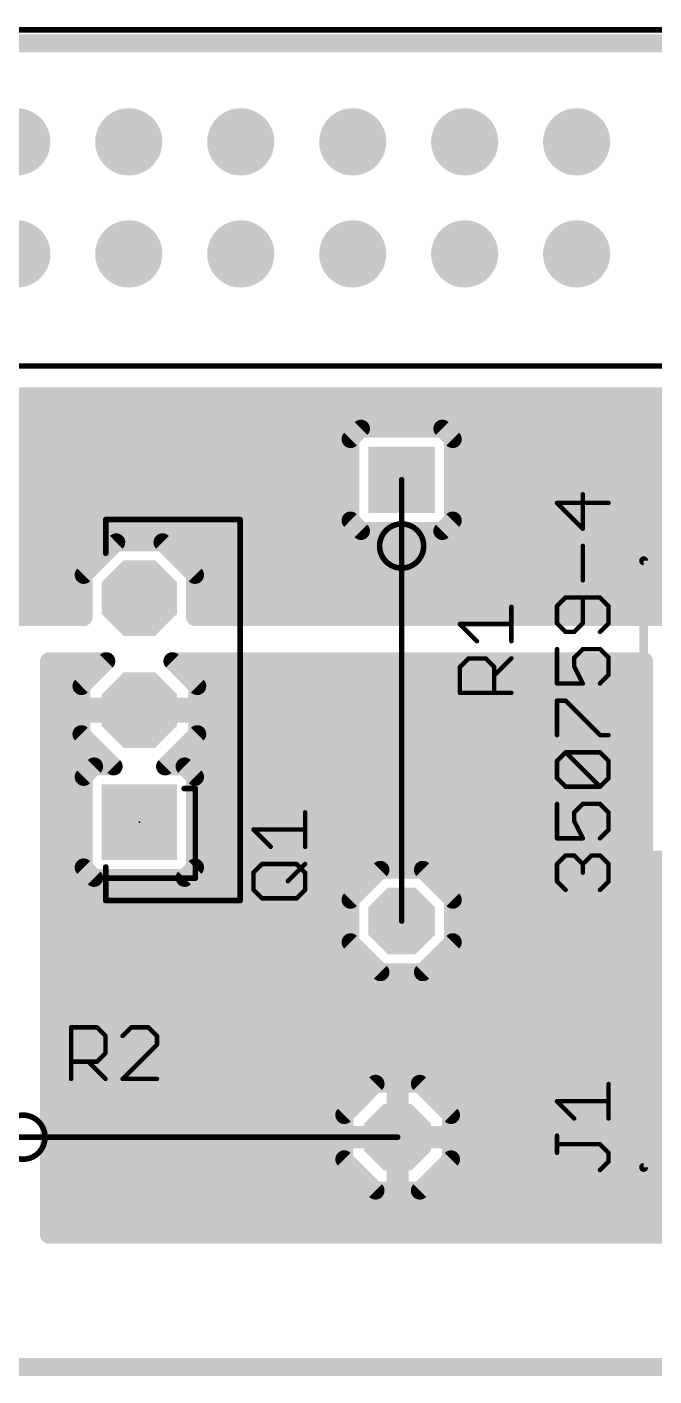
# Model space of a CAD drawing. Extents: x -3.5 to 65.2, y -0.2 to 31.
# Drawn here: x 34 to 48.23, y -0.2 to 30.37 of the extents above; entities that cross this region are included whole.
import ezdxf

# ---------------------------------------------------------------- set-up
doc = ezdxf.new("R2010")
doc.units = 0
for name, color, linetype in [('16', 175, 'CONTINUOUS'), ('17', 82, 'CONTINUOUS'), ('20', 7, 'CONTINUOUS'), ('21', 253, 'CONTINUOUS'), ('23', 7, 'CONTINUOUS'), ('25', 253, 'CONTINUOUS'), ('27', 253, 'CONTINUOUS')]:
    doc.layers.add(name, color=color, linetype=linetype)

# ---------------------------------------------------------------- blocks, each defined once
blk = doc.blocks.new('ROUNDP')
at = {"const_width": 0.5}
blk.add_lwpolyline([(0, -0.25, 1), (0, 0.25, 1), (0, -0.25)], format="xyb", dxfattribs=at)
blk = doc.blocks.new('SQUAREP')
blk.add_solid([(-0.5, -0.5), (0.5, -0.5), (-0.5, 0.5), (0.5, 0.5)])
blk = doc.blocks.new('OCTAGONP')
at = {"const_width": 0.5}
blk.add_lwpolyline([(-0.25, -0.1036), (-0.25, 0.1036), (-0.1036, 0.25), (0.1036, 0.25), (0.25, 0.1036), (0.25, -0.1036), (0.1036, -0.25), (-0.1036, -0.25), (-0.25, -0.1036), (-0.25, 0.1036)], dxfattribs=at)

msp = doc.modelspace()

# ---------------------------------------------------------------- linework, layer by layer
at = {"layer": '16', "const_width": 0.4064}
for points in [[(2, 22), (61.5, 22)], [(2, 21.9456), (61.5, 21.9456)], [(2, 21.5392), (61.5, 21.5392)], [(41.5777, 21.2704), (41.3396, 21.0323)], [(43.4223, 21.2704), (41.5777, 21.2704)], [(43.6604, 21.0323), (43.4223, 21.2704)], [(2, 21.1328), (41.4401, 21.1328)], [(41.3396, 21.0323), (41.3396, 19.1877)], [(43.5599, 21.1328), (61.5, 21.1328)], [(43.6604, 19.1877), (43.6604, 21.0323)], [(2, 20.7264), (41.3396, 20.7264)], [(43.6604, 20.7264), (61.5, 20.7264)], [(2, 20.32), (41.3396, 20.32)], [(43.6604, 20.32), (61.5, 20.32)], [(24.5579, 19.9136), (41.3396, 19.9136)], [(43.6604, 19.9136), (61.5, 19.9136)], [(24.9144, 19.5072), (41.3396, 19.5072)], [(43.6604, 19.5072), (61.5, 19.5072)], [(24.9144, 19.1008), (41.4265, 19.1008)], [(41.3396, 19.1877), (41.5777, 18.9496)], [(43.4223, 18.9496), (43.6604, 19.1877)], [(43.5735, 19.1008), (57.9462, 19.1008)], [(41.5777, 18.9496), (43.4223, 18.9496)], [(24.9144, 18.6944), (57.7888, 18.6944)], [(36.0266, 18.6936), (35.2863, 17.9534)], [(37.0734, 18.6936), (36.0266, 18.6936)], [(37.8136, 17.9534), (37.0734, 18.6936)], [(24.9144, 18.288), (35.6209, 18.288)], [(37.4791, 18.288), (57.7888, 18.288)], [(24.9144, 17.8816), (35.2863, 17.8816)], [(35.2863, 17.9534), (35.2863, 17)], [(37.8136, 17), (37.8136, 17.9534)], [(37.8136, 17.8816), (57.7888, 17.8816)], [(24.8249, 17.4752), (35.2863, 17.4752)], [(37.8136, 17.4752), (57.7888, 17.4752)], [(24.3883, 17.0688), (35.2863, 17.0688)], [(35.2863, 17), (33.5, 17)], [(37.8136, 17.0688), (57.8204, 17.0688)], [(49, 17), (37.8136, 17)], [(34.5, 3), (34.5, 16)], [(34.5, 16), (35.8011, 16)], [(34.5, 15.8496), (35.6507, 15.8496)], [(35.8011, 16), (35.2356, 15.4345)], [(37.8644, 15.4345), (37.2989, 16)], [(37.2989, 16), (48, 16)], [(37.4493, 15.8496), (48, 15.8496)], [(48, 16), (48, 11.5)], [(34.5, 15.4432), (35.2443, 15.4432)], [(35.2356, 15.4345), (35.2356, 14.9726)], [(37.8557, 15.4432), (48, 15.4432)], [(37.8644, 14.9726), (37.8644, 15.4345)], [(34.5, 15.0368), (35.2356, 15.0368)], [(35.2356, 14.9726), (36.4674, 14.9726)], [(36.4674, 14.8074), (35.2356, 14.8074)], [(35.2356, 14.8074), (35.2356, 14.3455)], [(36.4674, 14.9726), (36.4674, 14.8074)], [(36.6326, 14.8074), (36.6326, 14.9726)], [(36.6326, 14.9726), (37.8644, 14.9726)], [(37.8644, 14.8074), (36.6326, 14.8074)], [(37.8644, 15.0368), (48, 15.0368)], [(37.8644, 14.3455), (37.8644, 14.8074)], [(34.5, 14.6304), (35.2356, 14.6304)], [(37.8644, 14.6304), (48, 14.6304)], [(34.5, 14.224), (35.3571, 14.224)], [(35.2356, 14.3455), (35.9674, 13.6136)], [(37.1326, 13.6136), (37.8644, 14.3455)], [(37.7429, 14.224), (48, 14.224)], [(34.5, 13.8176), (35.7635, 13.8176)], [(35.5244, 13.6136), (35.2863, 13.3756)], [(35.9674, 13.6136), (35.5244, 13.6136)], [(37.5756, 13.6136), (37.1326, 13.6136)], [(37.3365, 13.8176), (48, 13.8176)], [(37.8136, 13.3756), (37.5756, 13.6136)], [(34.5, 13.4112), (35.322, 13.4112)], [(35.2863, 13.3756), (35.2863, 11.3244)], [(37.778, 13.4112), (48, 13.4112)], [(37.8136, 11.3244), (37.8136, 13.3756)], [(34.5, 13.0048), (35.2863, 13.0048)], [(37.8136, 13.0048), (48, 13.0048)], [(34.5, 12.5984), (35.2863, 12.5984)], [(37.8136, 12.5984), (48, 12.5984)], [(34.5, 12.192), (35.2863, 12.192)], [(37.8136, 12.192), (48, 12.192)], [(34.5, 11.7856), (35.2863, 11.7856)], [(37.8136, 11.7856), (48, 11.7856)], [(48, 11.5), (61.5, 11.5)], [(34.5, 11.3792), (35.2863, 11.3792)], [(35.2863, 11.3244), (35.5244, 11.0864)], [(37.5756, 11.0864), (37.8136, 11.3244)], [(37.8136, 11.3792), (61.5, 11.3792)], [(42.0193, 11.2704), (41.3396, 10.5907)], [(42.9807, 11.2704), (42.0193, 11.2704)], [(43.6604, 10.5907), (42.9807, 11.2704)], [(34.5, 10.9728), (41.7218, 10.9728)], [(35.5244, 11.0864), (37.5756, 11.0864)], [(43.2782, 10.9728), (61.5, 10.9728)], [(34.5, 10.5664), (41.3396, 10.5664)], [(41.3396, 10.5907), (41.3396, 9.6293)], [(43.6604, 9.6293), (43.6604, 10.5907)], [(43.6604, 10.5664), (51.3728, 10.5664)], [(34.5, 10.16), (41.3396, 10.16)], [(43.6604, 10.16), (50.3296, 10.16)], [(34.5, 9.7536), (41.3396, 9.7536)], [(41.3396, 9.6293), (42.0193, 8.9496)], [(42.9807, 8.9496), (43.6604, 9.6293)], [(43.6604, 9.7536), (49.8877, 9.7536)], [(34.5, 9.3472), (41.6217, 9.3472)], [(43.3783, 9.3472), (49.6086, 9.3472)], [(34.5, 8.9408), (49.4378, 8.9408)], [(42.0193, 8.9496), (42.9807, 8.9496)], [(34.5, 8.5344), (49.3477, 8.5344)], [(34.5, 8.128), (51.4868, 8.128)], [(34.5, 7.7216), (49.3819, 7.7216)], [(34.5, 7.3152), (49.5063, 7.3152)], [(34.5, 6.9088), (49.7272, 6.9088)], [(34.5, 6.5024), (50.0719, 6.5024)], [(41.9083, 6.4212), (41.1988, 5.7117)], [(42.3632, 6.4212), (41.9083, 6.4212)], [(42.3632, 5.2568), (42.3632, 6.4212)], [(42.4568, 6.4212), (42.4568, 5.2568)], [(42.9117, 6.4212), (42.4568, 6.4212)], [(43.6212, 5.7117), (42.9117, 6.4212)], [(34.5, 6.096), (41.5831, 6.096)], [(42.3632, 6.096), (42.4568, 6.096)], [(43.2369, 6.096), (50.6666, 6.096)], [(34.5, 5.6896), (41.1988, 5.6896)], [(41.1988, 5.7117), (41.1988, 5.2568)], [(42.3632, 5.6896), (42.4568, 5.6896)], [(43.6212, 5.2568), (43.6212, 5.7117)], [(43.6212, 5.6896), (60.1041, 5.6896)], [(34.5, 5.2832), (41.1988, 5.2832)], [(41.1988, 5.2568), (42.3632, 5.2568)], [(42.3632, 5.1632), (41.1988, 5.1632)], [(41.1988, 5.1632), (41.1988, 4.7083)], [(42.3632, 5.2832), (42.4568, 5.2832)], [(42.4568, 5.2568), (42.3632, 5.2568)], [(42.3632, 5.2568), (42.3632, 5.1632)], [(42.3632, 3.9988), (42.3632, 5.1632)], [(42.3632, 5.1632), (42.4568, 5.1632)], [(42.4568, 5.1632), (42.4568, 5.2568)], [(42.4568, 5.2568), (43.6212, 5.2568)], [(42.4568, 5.1632), (42.4568, 3.9988)], [(43.6212, 5.1632), (42.4568, 5.1632)], [(43.6212, 5.2832), (59.6144, 5.2832)], [(43.6212, 4.7083), (43.6212, 5.1632)], [(34.5, 4.8768), (41.1988, 4.8768)], [(41.1988, 4.7083), (41.9083, 3.9988)], [(42.3632, 4.8768), (42.4568, 4.8768)], [(42.9117, 3.9988), (43.6212, 4.7083)], [(43.6212, 4.8768), (59.2994, 4.8768)], [(34.5, 4.4704), (41.4367, 4.4704)], [(42.3632, 4.4704), (42.4568, 4.4704)], [(43.3833, 4.4704), (59.0743, 4.4704)], [(34.5, 4.064), (41.8431, 4.064)], [(41.9083, 3.9988), (42.3632, 3.9988)], [(42.3632, 4.064), (42.4568, 4.064)], [(42.4568, 3.9988), (42.9117, 3.9988)], [(42.9769, 4.064), (58.9654, 4.064)], [(34.5, 3.6576), (58.9058, 3.6576)], [(34.5, 3.2512), (58.9058, 3.2512)], [(58.9483, 3), (34.5, 3)]]:
    msp.add_lwpolyline(points, dxfattribs=at)
at = {"layer": '16', "const_width": 0.2032}
for points in [[(41.5777, 21.372, 1), (41.5777, 21.1688)], [(41.6495, 21.1986, 1), (41.5058, 21.3422)], [(43.4942, 21.3422, 1), (43.3505, 21.1986)], [(43.4223, 21.1688, 1), (43.4223, 21.372)], [(41.4412, 21.0323, 1), (41.238, 21.0323)], [(41.2678, 21.1042, 1), (41.4114, 20.9605)], [(41.4401, 21.0312, 1), (41.4401, 21.2344)], [(43.5599, 21.2344, 1), (43.5599, 21.0312)], [(43.762, 21.0323, 1), (43.5588, 21.0323)], [(43.5886, 20.9605, 1), (43.7322, 21.1042)], [(41.3396, 20.6248, 1), (41.3396, 20.828)], [(43.6604, 20.828, 1), (43.6604, 20.6248)], [(41.3396, 20.2184, 1), (41.3396, 20.4216)], [(43.6604, 20.4216, 1), (43.6604, 20.2184)], [(41.3396, 19.812, 1), (41.3396, 20.0152)], [(43.6604, 20.0152, 1), (43.6604, 19.812)], [(41.3396, 19.4056, 1), (41.3396, 19.6088)], [(43.6604, 19.6088, 1), (43.6604, 19.4056)], [(41.4114, 19.2595, 1), (41.2678, 19.1158)], [(41.238, 19.1877, 1), (41.4412, 19.1877)], [(41.4265, 18.9992, 1), (41.4265, 19.2024)], [(43.5735, 19.2024, 1), (43.5735, 18.9992)], [(43.5588, 19.1877, 1), (43.762, 19.1877)], [(43.7322, 19.1158, 1), (43.5886, 19.2595)], [(41.5777, 19.0512, 1), (41.5777, 18.848)], [(41.5058, 18.8778, 1), (41.6495, 19.0214)], [(43.3505, 19.0214, 1), (43.4942, 18.8778)], [(43.4223, 18.848, 1), (43.4223, 19.0512)], [(36.0266, 18.7952, 1), (36.0266, 18.592)], [(36.0984, 18.6218, 1), (35.9547, 18.7655)], [(37.1453, 18.7655, 1), (37.0016, 18.6218)], [(37.0734, 18.592, 1), (37.0734, 18.7952)], [(35.6209, 18.1864, 1), (35.6209, 18.3896)], [(37.4791, 18.3896, 1), (37.4791, 18.1864)], [(35.2145, 18.0253, 1), (35.3582, 17.8816)], [(35.3879, 17.9534, 1), (35.1848, 17.9534)], [(35.2863, 17.78, 1), (35.2863, 17.9832)], [(37.9152, 17.9534, 1), (37.712, 17.9534)], [(37.8136, 17.9832, 1), (37.8136, 17.78)], [(37.7418, 17.8816, 1), (37.8855, 18.0253)], [(35.2863, 17.3736, 1), (35.2863, 17.5768)], [(37.8136, 17.5768, 1), (37.8136, 17.3736)], [(35.2863, 16.9672, 1), (35.2863, 17.1704)], [(35.2863, 16.8984, 1), (35.2863, 17.1016)], [(37.8136, 17.1704, 1), (37.8136, 16.9672)], [(37.8136, 17.1016, 1), (37.8136, 16.8984)], [(35.1848, 17, 1), (35.3879, 17)], [(37.712, 17, 1), (37.9152, 17)], [(34.6016, 16, 1), (34.3984, 16)], [(34.5, 16.1016, 1), (34.5, 15.8984)], [(34.5, 15.9512, 1), (34.5, 15.748)], [(35.6507, 15.748, 1), (35.6507, 15.9512)], [(35.8729, 15.9282, 1), (35.7292, 16.0718)], [(35.8011, 15.8984, 1), (35.8011, 16.1016)], [(37.2989, 16.1016, 1), (37.2989, 15.8984)], [(37.3707, 16.0718, 1), (37.2271, 15.9282)], [(37.4493, 15.9512, 1), (37.4493, 15.748)], [(48.1016, 16, 1), (47.8984, 16)], [(48, 15.8984, 1), (48, 16.1016)], [(48, 15.748, 1), (48, 15.9512)], [(34.5, 15.5448, 1), (34.5, 15.3416)], [(35.1637, 15.5063, 1), (35.3074, 15.3626)], [(35.3372, 15.4345, 1), (35.134, 15.4345)], [(35.2443, 15.3416, 1), (35.2443, 15.5448)], [(37.8557, 15.5448, 1), (37.8557, 15.3416)], [(37.966, 15.4345, 1), (37.7628, 15.4345)], [(37.7926, 15.3626, 1), (37.9363, 15.5063)], [(48, 15.3416, 1), (48, 15.5448)], [(34.5, 15.1384, 1), (34.5, 14.9352)], [(35.134, 14.9726, 1), (35.3372, 14.9726)], [(35.2356, 14.909, 1), (35.2356, 14.7058)], [(35.3372, 14.8074, 1), (35.134, 14.8074)], [(35.2356, 15.0741, 1), (35.2356, 14.871)], [(35.2356, 14.9352, 1), (35.2356, 15.1384)], [(36.569, 14.9726, 1), (36.3658, 14.9726)], [(36.4674, 14.871, 1), (36.4674, 15.0741)], [(36.4674, 14.7058, 1), (36.4674, 14.909)], [(36.7342, 14.9726, 1), (36.531, 14.9726)], [(36.6326, 15.0741, 1), (36.6326, 14.871)], [(36.6326, 14.909, 1), (36.6326, 14.7058)], [(37.8644, 15.1384, 1), (37.8644, 14.9352)], [(37.7628, 14.9726, 1), (37.966, 14.9726)], [(37.966, 14.8074, 1), (37.7628, 14.8074)], [(37.8644, 14.871, 1), (37.8644, 15.0741)], [(37.8644, 14.7058, 1), (37.8644, 14.909)], [(48, 14.9352, 1), (48, 15.1384)], [(34.5, 14.732, 1), (34.5, 14.5288)], [(35.2356, 14.5288, 1), (35.2356, 14.732)], [(36.3658, 14.8074, 1), (36.569, 14.8074)], [(36.531, 14.8074, 1), (36.7342, 14.8074)], [(37.8644, 14.732, 1), (37.8644, 14.5288)], [(48, 14.5288, 1), (48, 14.732)], [(34.5, 14.3256, 1), (34.5, 14.1224)], [(35.3074, 14.4174, 1), (35.1637, 14.2737)], [(35.134, 14.3455, 1), (35.3372, 14.3455)], [(35.3571, 14.1224, 1), (35.3571, 14.3256)], [(37.7429, 14.3256, 1), (37.7429, 14.1224)], [(37.7628, 14.3455, 1), (37.966, 14.3455)], [(37.9363, 14.2737, 1), (37.7926, 14.4174)], [(48, 14.1224, 1), (48, 14.3256)], [(34.5, 13.9192, 1), (34.5, 13.716)], [(35.5244, 13.7152, 1), (35.5244, 13.512)], [(35.5963, 13.5418, 1), (35.4526, 13.6855)], [(35.7635, 13.716, 1), (35.7635, 13.9192)], [(35.8956, 13.5418, 1), (36.0393, 13.6855)], [(35.9674, 13.512, 1), (35.9674, 13.7152)], [(37.0607, 13.6855, 1), (37.2044, 13.5418)], [(37.1326, 13.7152, 1), (37.1326, 13.512)], [(37.3365, 13.9192, 1), (37.3365, 13.716)], [(37.6474, 13.6855, 1), (37.5037, 13.5418)], [(37.5756, 13.512, 1), (37.5756, 13.7152)], [(48, 13.716, 1), (48, 13.9192)], [(34.5, 13.5128, 1), (34.5, 13.3096)], [(35.2145, 13.4474, 1), (35.3582, 13.3037)], [(35.3879, 13.3756, 1), (35.1848, 13.3756)], [(35.322, 13.3096, 1), (35.322, 13.5128)], [(37.778, 13.5128, 1), (37.778, 13.3096)], [(37.9152, 13.3756, 1), (37.712, 13.3756)], [(37.7418, 13.3037, 1), (37.8855, 13.4474)], [(48, 13.3096, 1), (48, 13.5128)], [(34.5, 13.1064, 1), (34.5, 12.9032)], [(35.2863, 12.9032, 1), (35.2863, 13.1064)], [(37.8136, 13.1064, 1), (37.8136, 12.9032)], [(48, 12.9032, 1), (48, 13.1064)], [(34.5, 12.7, 1), (34.5, 12.4968)], [(35.2863, 12.4968, 1), (35.2863, 12.7)], [(37.8136, 12.7, 1), (37.8136, 12.4968)], [(48, 12.4968, 1), (48, 12.7)], [(34.5, 12.2936, 1), (34.5, 12.0904)], [(35.2863, 12.0904, 1), (35.2863, 12.2936)], [(37.8136, 12.2936, 1), (37.8136, 12.0904)], [(48, 12.0904, 1), (48, 12.2936)], [(34.5, 11.8872, 1), (34.5, 11.684)], [(35.2863, 11.684, 1), (35.2863, 11.8872)], [(37.8136, 11.8872, 1), (37.8136, 11.684)], [(48, 11.684, 1), (48, 11.8872)], [(48, 11.6016, 1), (48, 11.3984)], [(34.5, 11.4808, 1), (34.5, 11.2776)], [(35.3582, 11.3963, 1), (35.2145, 11.2526)], [(35.1848, 11.3244, 1), (35.3879, 11.3244)], [(35.2863, 11.2776, 1), (35.2863, 11.4808)], [(37.8136, 11.4808, 1), (37.8136, 11.2776)], [(37.712, 11.3244, 1), (37.9152, 11.3244)], [(37.8855, 11.2526, 1), (37.7418, 11.3963)], [(42.0193, 11.372, 1), (42.0193, 11.1688)], [(42.0912, 11.1986, 1), (41.9475, 11.3422)], [(43.0525, 11.3422, 1), (42.9088, 11.1986)], [(42.9807, 11.1688, 1), (42.9807, 11.372)], [(47.8984, 11.5, 1), (48.1016, 11.5)], [(34.5, 11.0744, 1), (34.5, 10.8712)], [(35.5244, 11.188, 1), (35.5244, 10.9848)], [(35.4526, 11.0145, 1), (35.5963, 11.1582)], [(37.5037, 11.1582, 1), (37.6474, 11.0145)], [(37.5756, 10.9848, 1), (37.5756, 11.188)], [(41.7218, 10.8712, 1), (41.7218, 11.0744)], [(43.2782, 11.0744, 1), (43.2782, 10.8712)], [(34.5, 10.668, 1), (34.5, 10.4648)], [(41.4412, 10.5907, 1), (41.238, 10.5907)], [(41.2678, 10.6625, 1), (41.4114, 10.5188)], [(41.3396, 10.4648, 1), (41.3396, 10.668)], [(43.762, 10.5907, 1), (43.5588, 10.5907)], [(43.6604, 10.668, 1), (43.6604, 10.4648)], [(43.5886, 10.5188, 1), (43.7322, 10.6625)], [(34.5, 10.2616, 1), (34.5, 10.0584)], [(41.3396, 10.0584, 1), (41.3396, 10.2616)], [(43.6604, 10.2616, 1), (43.6604, 10.0584)], [(34.5, 9.8552, 1), (34.5, 9.652)], [(41.4114, 9.7012, 1), (41.2678, 9.5575)], [(41.3396, 9.652, 1), (41.3396, 9.8552)], [(43.6604, 9.8552, 1), (43.6604, 9.652)], [(43.7322, 9.5575, 1), (43.5886, 9.7012)], [(34.5, 9.4488, 1), (34.5, 9.2456)], [(41.238, 9.6293, 1), (41.4412, 9.6293)], [(41.6217, 9.2456, 1), (41.6217, 9.4488)], [(43.3783, 9.4488, 1), (43.3783, 9.2456)], [(43.5588, 9.6293, 1), (43.762, 9.6293)], [(34.5, 9.0424, 1), (34.5, 8.8392)], [(42.0193, 9.0512, 1), (42.0193, 8.848)], [(41.9475, 8.8778, 1), (42.0912, 9.0214)], [(42.9088, 9.0214, 1), (43.0525, 8.8778)], [(42.9807, 8.848, 1), (42.9807, 9.0512)], [(34.5, 8.636, 1), (34.5, 8.4328)], [(34.5, 8.2296, 1), (34.5, 8.0264)], [(34.5, 7.8232, 1), (34.5, 7.62)], [(34.5, 7.4168, 1), (34.5, 7.2136)], [(34.5, 7.0104, 1), (34.5, 6.8072)], [(34.5, 6.604, 1), (34.5, 6.4008)], [(41.9083, 6.5228, 1), (41.9083, 6.3196)], [(41.9801, 6.3494, 1), (41.8365, 6.493)], [(42.4648, 6.4212, 1), (42.2616, 6.4212)], [(42.5584, 6.4212, 1), (42.3552, 6.4212)], [(42.4568, 6.5228, 1), (42.4568, 6.3196)], [(42.3632, 6.3196, 1), (42.3632, 6.5228)], [(42.9835, 6.493, 1), (42.8399, 6.3494)], [(42.9117, 6.3196, 1), (42.9117, 6.5228)], [(34.5, 6.1976, 1), (34.5, 5.9944)], [(41.5831, 5.9944, 1), (41.5831, 6.1976)], [(42.3632, 6.1976, 1), (42.3632, 5.9944)], [(42.4568, 5.9944, 1), (42.4568, 6.1976)], [(43.2369, 6.1976, 1), (43.2369, 5.9944)], [(34.5, 5.7912, 1), (34.5, 5.588)], [(41.3004, 5.7117, 1), (41.0972, 5.7117)], [(41.127, 5.7835, 1), (41.2706, 5.6399)], [(41.1988, 5.588, 1), (41.1988, 5.7912)], [(42.3632, 5.7912, 1), (42.3632, 5.588)], [(42.4568, 5.588, 1), (42.4568, 5.7912)], [(43.7228, 5.7117, 1), (43.5196, 5.7117)], [(43.6212, 5.7912, 1), (43.6212, 5.588)], [(43.5494, 5.6399, 1), (43.693, 5.7835)], [(34.5, 5.3848, 1), (34.5, 5.1816)], [(41.1988, 5.3584, 1), (41.1988, 5.1552)], [(41.1988, 5.2648, 1), (41.1988, 5.0616)], [(41.3004, 5.1632, 1), (41.0972, 5.1632)], [(41.0972, 5.2568, 1), (41.3004, 5.2568)], [(41.1988, 5.1816, 1), (41.1988, 5.3848)], [(42.3632, 5.3848, 1), (42.3632, 5.1816)], [(42.3632, 5.3584, 1), (42.3632, 5.1552)], [(42.4648, 5.2568, 1), (42.2616, 5.2568)], [(42.4648, 5.1632, 1), (42.2616, 5.1632)], [(42.3632, 5.2648, 1), (42.3632, 5.0616)], [(42.2616, 5.2568, 1), (42.4648, 5.2568)], [(42.2616, 5.1632, 1), (42.4648, 5.1632)], [(42.5584, 5.2568, 1), (42.3552, 5.2568)], [(42.4568, 5.3584, 1), (42.4568, 5.1552)], [(42.5584, 5.1632, 1), (42.3552, 5.1632)], [(42.4568, 5.2648, 1), (42.4568, 5.0616)], [(42.3552, 5.2568, 1), (42.5584, 5.2568)], [(42.3552, 5.1632, 1), (42.5584, 5.1632)], [(42.3632, 5.1552, 1), (42.3632, 5.3584)], [(42.3632, 5.0616, 1), (42.3632, 5.2648)], [(42.4568, 5.1816, 1), (42.4568, 5.3848)], [(42.4568, 5.1552, 1), (42.4568, 5.3584)], [(42.4568, 5.0616, 1), (42.4568, 5.2648)], [(43.6212, 5.3848, 1), (43.6212, 5.1816)], [(43.7228, 5.1632, 1), (43.5196, 5.1632)], [(43.5196, 5.2568, 1), (43.7228, 5.2568)], [(43.6212, 5.1552, 1), (43.6212, 5.3584)], [(43.6212, 5.0616, 1), (43.6212, 5.2648)], [(34.5, 4.9784, 1), (34.5, 4.7752)], [(41.2706, 4.7801, 1), (41.127, 4.6365)], [(41.1988, 4.7752, 1), (41.1988, 4.9784)], [(42.3632, 4.9784, 1), (42.3632, 4.7752)], [(42.4568, 4.7752, 1), (42.4568, 4.9784)], [(43.6212, 4.9784, 1), (43.6212, 4.7752)], [(43.693, 4.6365, 1), (43.5494, 4.7801)], [(34.5, 4.572, 1), (34.5, 4.3688)], [(41.0972, 4.7083, 1), (41.3004, 4.7083)], [(41.4367, 4.3688, 1), (41.4367, 4.572)], [(42.3632, 4.572, 1), (42.3632, 4.3688)], [(42.4568, 4.3688, 1), (42.4568, 4.572)], [(43.3833, 4.572, 1), (43.3833, 4.3688)], [(43.5196, 4.7083, 1), (43.7228, 4.7083)], [(34.5, 4.1656, 1), (34.5, 3.9624)], [(41.9083, 4.1004, 1), (41.9083, 3.8972)], [(41.8365, 3.927, 1), (41.9801, 4.0706)], [(41.8431, 3.9624, 1), (41.8431, 4.1656)], [(42.3632, 4.1656, 1), (42.3632, 3.9624)], [(42.2616, 3.9988, 1), (42.4648, 3.9988)], [(42.4568, 4.1004, 1), (42.4568, 3.8972)], [(42.3552, 3.9988, 1), (42.5584, 3.9988)], [(42.3632, 3.8972, 1), (42.3632, 4.1004)], [(42.4568, 3.9624, 1), (42.4568, 4.1656)], [(42.8399, 4.0706, 1), (42.9835, 3.927)], [(42.9769, 4.1656, 1), (42.9769, 3.9624)], [(42.9117, 3.8972, 1), (42.9117, 4.1004)], [(34.5, 3.7592, 1), (34.5, 3.556)], [(34.5, 3.3528, 1), (34.5, 3.1496)], [(34.5, 3.1016, 1), (34.5, 2.8984)], [(34.3984, 3, 1), (34.6016, 3)]]:
    msp.add_lwpolyline(points, format="xyb", dxfattribs=at)
at = {"layer": '20', "const_width": 0.4064}
for points in [[(5, 30), (60, 30)], [(60, 0), (5, 0)]]:
    msp.add_lwpolyline(points, dxfattribs=at)
at = {"layer": '21'}
for points, const_width in [([(5.83, 30.31), (59.17, 30.31)], 0.127), ([(59.17, 22.69), (5.83, 22.69)], 0.127), ([(42.5, 10.11), (42.5, 20.11)], 0.127), ([(38.836, 19.208), (35.788, 19.208)], 0.127), ([(35.788, 19.208), (35.788, 18.446)], 0.127), ([(38.836, 10.572), (38.836, 19.208)], 0.127), ([(47.99, 4.525), (47.99, 18.275)], 0.2032), ([(47.99, 18.275), (50.515, 18.275)], 0.2032), ([(37.82, 13.112), (37.566, 13.112)], 0.127), ([(37.82, 11.08), (37.82, 13.112)], 0.127), ([(35.788, 11.334), (35.788, 11.08)], 0.127), ([(35.788, 11.08), (35.788, 10.572)], 0.127), ([(35.788, 11.08), (37.82, 11.08)], 0.127), ([(35.788, 10.572), (38.836, 10.572)], 0.127), ([(42.41, 5.21), (32.41, 5.21)], 0.127), ([(50.515, 4.525), (47.99, 4.525)], 0.2032)]:
    msp.add_lwpolyline(points, dxfattribs=dict(at, const_width=const_width))
for points, const_width in [([(42.5318, 20.11, 1), (42.4682, 20.11)], 0.0635), ([(35.788, 19.2398, 1), (35.788, 19.1763)], 0.0635), ([(35.8198, 19.208, 1), (35.7563, 19.208)], 0.0635), ([(38.8678, 19.208, 1), (38.8042, 19.208)], 0.0635), ([(38.836, 19.1763, 1), (38.836, 19.2398)], 0.0635), ([(42.5, 18.11, 1), (42.5, 19.11, 1), (42.5, 18.11)], 0.127), ([(35.7563, 18.446, 1), (35.8198, 18.446)], 0.0635), ([(48.0408, 18.275, 1), (47.9392, 18.275)], 0.1016), ([(47.99, 18.3258, 1), (47.99, 18.2242)], 0.1016), ([(37.566, 13.1438, 1), (37.566, 13.0802)], 0.0635), ([(37.8518, 13.112, 1), (37.7882, 13.112)], 0.0635), ([(37.82, 13.0802, 1), (37.82, 13.1438)], 0.0635), ([(35.8198, 11.334, 1), (35.7563, 11.334)], 0.0635), ([(35.788, 11.1118, 1), (35.788, 11.0482)], 0.0635), ([(35.8198, 11.08, 1), (35.7563, 11.08)], 0.0635), ([(35.7563, 11.08, 1), (35.8198, 11.08)], 0.0635), ([(37.7882, 11.08, 1), (37.8518, 11.08)], 0.0635), ([(37.82, 11.0482, 1), (37.82, 11.1118)], 0.0635), ([(35.788, 10.6038, 1), (35.788, 10.5403)], 0.0635), ([(35.7563, 10.572, 1), (35.8198, 10.572)], 0.0635), ([(38.8042, 10.572, 1), (38.8678, 10.572)], 0.0635), ([(38.836, 10.5403, 1), (38.836, 10.6038)], 0.0635), ([(42.4682, 10.11, 1), (42.5318, 10.11)], 0.0635), ([(33.91, 4.71, 1), (33.91, 5.71, 1), (33.91, 4.71)], 0.127), ([(42.41, 5.1783, 1), (42.41, 5.2417)], 0.0635), ([(47.99, 4.5758, 1), (47.99, 4.4742)], 0.1016), ([(47.9392, 4.525, 1), (48.0408, 4.525)], 0.1016)]:
    msp.add_lwpolyline(points, format="xyb", dxfattribs=dict(at, const_width=const_width))
at = {"layer": '23'}
for p in [(42.5, 20.11), (36.55, 12.35)]:
    msp.add_point(p, dxfattribs=at)
at = {"layer": '25', "const_width": 0.1016}
for points in [[(44.9892, 16.4514), (44.9892, 17.231)], [(44.2096, 16.4514), (43.8198, 16.8412)], [(43.8198, 16.8412), (44.9892, 16.8412)], [(43.8198, 15.8667), (44.0147, 16.0616)], [(43.8198, 15.282), (43.8198, 15.8667)], [(44.0147, 16.0616), (44.4045, 16.0616)], [(44.4045, 16.0616), (44.5994, 15.8667)], [(44.5994, 15.6718), (44.9892, 16.0616)], [(44.5994, 15.8667), (44.5994, 15.282)], [(44.9892, 15.282), (43.8198, 15.282)], [(40.3092, 11.7922), (40.3092, 12.5718)], [(39.5296, 11.7922), (39.1398, 12.182)], [(39.1398, 12.182), (40.3092, 12.182)], [(39.1398, 11.2075), (39.3347, 11.4024)], [(39.3347, 11.4024), (40.1143, 11.4024)], [(39.9194, 11.0126), (40.3092, 11.4024)], [(40.1143, 11.4024), (40.3092, 11.2075)], [(39.1398, 10.8177), (39.1398, 11.2075)], [(40.3092, 11.2075), (40.3092, 10.8177)], [(39.3347, 10.6228), (39.1398, 10.8177)], [(40.3092, 10.8177), (40.1143, 10.6228)], [(40.1143, 10.6228), (39.3347, 10.6228)], [(35.0008, 6.5308), (35.0008, 7.7002)], [(35.0008, 7.7002), (35.5855, 7.7002)], [(35.5855, 7.7002), (35.7804, 7.5053)], [(36.3651, 7.7002), (36.1702, 7.5053)], [(36.7549, 7.7002), (36.3651, 7.7002)], [(36.9498, 7.5053), (36.7549, 7.7002)], [(35.7804, 7.5053), (35.7804, 7.1155)], [(36.1702, 6.5308), (36.9498, 7.3104)], [(36.9498, 7.3104), (36.9498, 7.5053)], [(35.7804, 7.1155), (35.5855, 6.9206)], [(35.5855, 6.9206), (35.0008, 6.9206)], [(35.3906, 6.9206), (35.7804, 6.5308)], [(36.9498, 6.5308), (36.1702, 6.5308)], [(47.1942, 5.6352), (47.1942, 6.4148)], [(46.4146, 5.6352), (46.0248, 6.025)], [(46.0248, 6.025), (47.1942, 6.025)], [(46.0248, 4.8556), (46.0248, 5.2454)], [(46.9993, 5.0505), (46.0248, 5.0505)], [(47.1942, 4.8556), (46.9993, 5.0505)], [(47.1942, 4.6607), (47.1942, 4.8556)], [(46.9993, 4.4658), (47.1942, 4.6607)]]:
    msp.add_lwpolyline(points, dxfattribs=at)
at = {"layer": '25', "const_width": 0.0508}
for points in [[(45.0146, 17.231, 1), (44.9638, 17.231)], [(43.8378, 16.8592, 1), (43.8018, 16.8232)], [(43.8198, 16.8666, 1), (43.8198, 16.8158)], [(44.9892, 16.8158, 1), (44.9892, 16.8666)], [(44.1916, 16.4334, 1), (44.2276, 16.4694)], [(44.9638, 16.4514, 1), (45.0146, 16.4514)], [(43.8018, 15.8847, 1), (43.8378, 15.8487)], [(43.8452, 15.8667, 1), (43.7944, 15.8667)], [(44.0147, 16.087, 1), (44.0147, 16.0362)], [(44.0327, 16.0436, 1), (43.9967, 16.0796)], [(44.4225, 16.0796, 1), (44.3865, 16.0436)], [(44.4045, 16.0362, 1), (44.4045, 16.087)], [(44.6248, 15.8667, 1), (44.574, 15.8667)], [(44.5814, 15.8487, 1), (44.6174, 15.8847)], [(45.0072, 16.0436, 1), (44.9712, 16.0796)], [(44.5814, 15.6898, 1), (44.6174, 15.6538)], [(43.8198, 15.3074, 1), (43.8198, 15.2566)], [(43.7944, 15.282, 1), (43.8452, 15.282)], [(44.574, 15.282, 1), (44.6248, 15.282)], [(44.9892, 15.2566, 1), (44.9892, 15.3074)], [(40.3346, 12.5718, 1), (40.2838, 12.5718)], [(39.1578, 12.2, 1), (39.1218, 12.164)], [(39.1398, 12.2074, 1), (39.1398, 12.1566)], [(40.3092, 12.1566, 1), (40.3092, 12.2074)], [(39.5116, 11.7742, 1), (39.5476, 11.8102)], [(40.2838, 11.7922, 1), (40.3346, 11.7922)], [(39.3347, 11.4278, 1), (39.3347, 11.377)], [(39.3527, 11.3844, 1), (39.3167, 11.4204)], [(40.1323, 11.4204, 1), (40.0963, 11.3844)], [(40.1143, 11.377, 1), (40.1143, 11.4278)], [(40.3272, 11.3844, 1), (40.2912, 11.4204)], [(39.1218, 11.2255, 1), (39.1578, 11.1895)], [(39.1652, 11.2075, 1), (39.1144, 11.2075)], [(39.9014, 11.0306, 1), (39.9374, 10.9946)], [(40.3346, 11.2075, 1), (40.2838, 11.2075)], [(40.2912, 11.1895, 1), (40.3272, 11.2255)], [(39.1578, 10.8357, 1), (39.1218, 10.7997)], [(39.1144, 10.8177, 1), (39.1652, 10.8177)], [(40.2838, 10.8177, 1), (40.3346, 10.8177)], [(40.3272, 10.7997, 1), (40.2912, 10.8357)], [(39.3347, 10.6482, 1), (39.3347, 10.5974)], [(39.3167, 10.6048, 1), (39.3527, 10.6408)], [(40.0963, 10.6408, 1), (40.1323, 10.6048)], [(40.1143, 10.5974, 1), (40.1143, 10.6482)], [(35.0262, 7.7002, 1), (34.9754, 7.7002)], [(35.0008, 7.7256, 1), (35.0008, 7.6748)], [(35.6035, 7.7182, 1), (35.5675, 7.6822)], [(35.5855, 7.6748, 1), (35.5855, 7.7256)], [(36.3651, 7.7256, 1), (36.3651, 7.6748)], [(36.3831, 7.6822, 1), (36.3471, 7.7182)], [(36.7729, 7.7182, 1), (36.7369, 7.6822)], [(36.7549, 7.6748, 1), (36.7549, 7.7256)], [(35.8058, 7.5053, 1), (35.755, 7.5053)], [(35.7624, 7.4873, 1), (35.7984, 7.5233)], [(36.1522, 7.5233, 1), (36.1882, 7.4873)], [(36.9752, 7.5053, 1), (36.9244, 7.5053)], [(36.9318, 7.4873, 1), (36.9678, 7.5233)], [(36.9678, 7.2924, 1), (36.9318, 7.3284)], [(35.755, 7.1155, 1), (35.8058, 7.1155)], [(35.7984, 7.0975, 1), (35.7624, 7.1335)], [(36.9244, 7.3104, 1), (36.9752, 7.3104)], [(35.0008, 6.946, 1), (35.0008, 6.8952)], [(35.4086, 6.9386, 1), (35.3726, 6.9026)], [(35.5675, 6.9386, 1), (35.6035, 6.9026)], [(35.5855, 6.8952, 1), (35.5855, 6.946)], [(34.9754, 6.5308, 1), (35.0262, 6.5308)], [(35.7624, 6.5128, 1), (35.7984, 6.5488)], [(36.1522, 6.5488, 1), (36.1882, 6.5128)], [(36.1702, 6.5562, 1), (36.1702, 6.5054)], [(36.9498, 6.5054, 1), (36.9498, 6.5562)], [(47.2196, 6.4148, 1), (47.1688, 6.4148)], [(46.0428, 6.043, 1), (46.0068, 6.007)], [(46.0248, 6.0504, 1), (46.0248, 5.9996)], [(47.1942, 5.9996, 1), (47.1942, 6.0504)], [(46.3966, 5.6172, 1), (46.4326, 5.6532)], [(47.1688, 5.6352, 1), (47.2196, 5.6352)], [(46.0502, 5.2454, 1), (45.9994, 5.2454)], [(46.0248, 5.0759, 1), (46.0248, 5.0251)], [(47.0173, 5.0685, 1), (46.9813, 5.0325)], [(46.9993, 5.0251, 1), (46.9993, 5.0759)], [(47.2196, 4.8556, 1), (47.1688, 4.8556)], [(47.1762, 4.8376, 1), (47.2122, 4.8736)], [(45.9994, 4.8556, 1), (46.0502, 4.8556)], [(47.1688, 4.6607, 1), (47.2196, 4.6607)], [(47.2122, 4.6427, 1), (47.1762, 4.6787)], [(46.9813, 4.4838, 1), (47.0173, 4.4478)]]:
    msp.add_lwpolyline(points, format="xyb", dxfattribs=at)
at = {"layer": '27', "const_width": 0.1016}
for points in [[(47.1942, 19.5863), (46.0248, 19.5863)], [(46.0248, 19.5863), (46.6095, 19.0016)], [(46.6095, 19.0016), (46.6095, 19.7812)], [(46.6095, 17.8322), (46.6095, 18.6118)], [(46.2197, 17.4424), (46.0248, 17.2475)], [(46.9993, 17.4424), (46.2197, 17.4424)], [(46.6095, 16.8577), (46.6095, 17.4424)], [(47.1942, 17.2475), (46.9993, 17.4424)], [(46.0248, 17.2475), (46.0248, 16.8577)], [(47.1942, 16.8577), (47.1942, 17.2475)], [(46.0248, 16.8577), (46.2197, 16.6628)], [(46.4146, 16.6628), (46.6095, 16.8577)], [(46.9993, 16.6628), (47.1942, 16.8577)], [(46.2197, 16.6628), (46.4146, 16.6628)], [(46.0248, 16.273), (46.0248, 15.4934)], [(46.4146, 16.0781), (46.6095, 16.273)], [(46.6095, 16.273), (46.9993, 16.273)], [(46.9993, 16.273), (47.1942, 16.0781)], [(46.4146, 15.8832), (46.4146, 16.0781)], [(46.6095, 15.4934), (46.4146, 15.8832)], [(47.1942, 16.0781), (47.1942, 15.6883)], [(47.1942, 15.6883), (46.9993, 15.4934)], [(46.0248, 15.4934), (46.6095, 15.4934)], [(46.0248, 14.324), (46.0248, 15.1036)], [(46.0248, 15.1036), (46.2197, 15.1036)], [(46.2197, 15.1036), (46.9993, 14.324)], [(46.9993, 14.324), (47.1942, 14.324)], [(46.0248, 13.7393), (46.2197, 13.9342)], [(46.0248, 13.3495), (46.0248, 13.7393)], [(46.2197, 13.9342), (46.9993, 13.9342)], [(46.9993, 13.1546), (46.2197, 13.9342)], [(46.9993, 13.9342), (47.1942, 13.7393)], [(47.1942, 13.7393), (47.1942, 13.3495)], [(46.2197, 13.1546), (46.0248, 13.3495)], [(46.9993, 13.1546), (46.2197, 13.1546)], [(47.1942, 13.3495), (46.9993, 13.1546)], [(46.0248, 12.7648), (46.0248, 11.9852)], [(46.4146, 12.5699), (46.6095, 12.7648)], [(46.4146, 12.375), (46.4146, 12.5699)], [(46.6095, 12.7648), (46.9993, 12.7648)], [(46.9993, 12.7648), (47.1942, 12.5699)], [(47.1942, 12.5699), (47.1942, 12.1801)], [(46.6095, 11.9852), (46.4146, 12.375)], [(47.1942, 12.1801), (46.9993, 11.9852)], [(46.0248, 11.9852), (46.6095, 11.9852)], [(46.0248, 11.4005), (46.2197, 11.5954)], [(46.2197, 11.5954), (46.4146, 11.5954)], [(46.4146, 11.5954), (46.6095, 11.4005)], [(46.6095, 11.4005), (46.8044, 11.5954)], [(46.8044, 11.5954), (46.9993, 11.5954)], [(46.9993, 11.5954), (47.1942, 11.4005)], [(46.0248, 11.0107), (46.0248, 11.4005)], [(46.6095, 11.4005), (46.6095, 11.2056)], [(47.1942, 11.4005), (47.1942, 11.0107)], [(46.2197, 10.8158), (46.0248, 11.0107)], [(47.1942, 11.0107), (46.9993, 10.8158)]]:
    msp.add_lwpolyline(points, dxfattribs=at)
at = {"layer": '27', "const_width": 0.0508}
for points in [[(46.0248, 19.6117, 1), (46.0248, 19.5609)], [(46.0428, 19.6042, 1), (46.0068, 19.5683)], [(46.6349, 19.7812, 1), (46.5841, 19.7812)], [(47.1942, 19.5609, 1), (47.1942, 19.6117)], [(46.5841, 19.0016, 1), (46.6349, 19.0016)], [(46.5915, 18.9836, 1), (46.6275, 19.0195)], [(46.6349, 18.6118, 1), (46.5841, 18.6118)], [(46.5841, 17.8322, 1), (46.6349, 17.8322)], [(46.2197, 17.4678, 1), (46.2197, 17.417)], [(46.2377, 17.4244, 1), (46.2017, 17.4603)], [(46.6349, 17.4424, 1), (46.5841, 17.4424)], [(47.0173, 17.4603, 1), (46.9813, 17.4244)], [(46.9993, 17.417, 1), (46.9993, 17.4678)], [(46.0502, 17.2475, 1), (45.9994, 17.2475)], [(46.0068, 17.2654, 1), (46.0428, 17.2295)], [(47.2196, 17.2475, 1), (47.1688, 17.2475)], [(47.1762, 17.2295, 1), (47.2122, 17.2654)], [(46.0428, 16.8756, 1), (46.0068, 16.8397)], [(45.9994, 16.8577, 1), (46.0502, 16.8577)], [(46.5841, 16.8577, 1), (46.6349, 16.8577)], [(46.6275, 16.8397, 1), (46.5915, 16.8756)], [(47.1688, 16.8577, 1), (47.2196, 16.8577)], [(47.2122, 16.8397, 1), (47.1762, 16.8756)], [(46.2197, 16.6882, 1), (46.2197, 16.6374)], [(46.2017, 16.6448, 1), (46.2377, 16.6807)], [(46.3966, 16.6807, 1), (46.4326, 16.6448)], [(46.4146, 16.6374, 1), (46.4146, 16.6882)], [(46.9813, 16.6807, 1), (47.0173, 16.6448)], [(46.0502, 16.273, 1), (45.9994, 16.273)], [(46.6095, 16.2984, 1), (46.6095, 16.2476)], [(46.6275, 16.255, 1), (46.5915, 16.2909)], [(47.0173, 16.2909, 1), (46.9813, 16.255)], [(46.9993, 16.2476, 1), (46.9993, 16.2984)], [(46.44, 16.0781, 1), (46.3892, 16.0781)], [(46.3966, 16.096, 1), (46.4326, 16.0601)], [(46.4373, 15.8945, 1), (46.3919, 15.8718)], [(46.3892, 15.8832, 1), (46.44, 15.8832)], [(47.2196, 16.0781, 1), (47.1688, 16.0781)], [(47.1762, 16.0601, 1), (47.2122, 16.096)], [(47.1688, 15.6883, 1), (47.2196, 15.6883)], [(47.2122, 15.6703, 1), (47.1762, 15.7062)], [(46.0248, 15.5188, 1), (46.0248, 15.468)], [(45.9994, 15.4934, 1), (46.0502, 15.4934)], [(46.5868, 15.482, 1), (46.6322, 15.5047)], [(46.6095, 15.468, 1), (46.6095, 15.5188)], [(46.9813, 15.5113, 1), (47.0173, 15.4754)], [(46.0502, 15.1036, 1), (45.9994, 15.1036)], [(46.0248, 15.129, 1), (46.0248, 15.0782)], [(46.2377, 15.1215, 1), (46.2017, 15.0856)], [(46.2197, 15.0782, 1), (46.2197, 15.129)], [(46.9993, 14.3494, 1), (46.9993, 14.2986)], [(47.1942, 14.2986, 1), (47.1942, 14.3494)], [(45.9994, 14.324, 1), (46.0502, 14.324)], [(46.9813, 14.306, 1), (47.0173, 14.342)], [(46.0068, 13.7573, 1), (46.0428, 13.7213)], [(46.0502, 13.7393, 1), (45.9994, 13.7393)], [(46.2377, 13.9522, 1), (46.2017, 13.9162)], [(46.2197, 13.9596, 1), (46.2197, 13.9088)], [(46.2377, 13.9162, 1), (46.2017, 13.9522)], [(47.0173, 13.9522, 1), (46.9813, 13.9162)], [(46.9993, 13.9088, 1), (46.9993, 13.9596)], [(47.2196, 13.7393, 1), (47.1688, 13.7393)], [(47.1762, 13.7213, 1), (47.2122, 13.7573)], [(46.0428, 13.3675, 1), (46.0068, 13.3315)], [(45.9994, 13.3495, 1), (46.0502, 13.3495)], [(46.2197, 13.18, 1), (46.2197, 13.1292)], [(46.2017, 13.1366, 1), (46.2377, 13.1726)], [(46.9813, 13.1726, 1), (47.0173, 13.1366)], [(46.9813, 13.1366, 1), (47.0173, 13.1726)], [(46.9993, 13.1292, 1), (46.9993, 13.18)], [(47.1688, 13.3495, 1), (47.2196, 13.3495)], [(47.2122, 13.3315, 1), (47.1762, 13.3675)], [(46.0502, 12.7648, 1), (45.9994, 12.7648)], [(46.3966, 12.5879, 1), (46.4326, 12.5519)], [(46.44, 12.5699, 1), (46.3892, 12.5699)], [(46.6095, 12.7902, 1), (46.6095, 12.7394)], [(46.6275, 12.7468, 1), (46.5915, 12.7828)], [(47.0173, 12.7828, 1), (46.9813, 12.7468)], [(46.9993, 12.7394, 1), (46.9993, 12.7902)], [(47.2196, 12.5699, 1), (47.1688, 12.5699)], [(47.1762, 12.5519, 1), (47.2122, 12.5879)], [(46.4373, 12.3864, 1), (46.3919, 12.3636)], [(46.3892, 12.375, 1), (46.44, 12.375)], [(47.2122, 12.1621, 1), (47.1762, 12.1981)], [(46.0248, 12.0106, 1), (46.0248, 11.9598)], [(45.9994, 11.9852, 1), (46.0502, 11.9852)], [(46.5868, 11.9738, 1), (46.6322, 11.9966)], [(46.6095, 11.9598, 1), (46.6095, 12.0106)], [(46.9813, 12.0032, 1), (47.0173, 11.9672)], [(47.1688, 12.1801, 1), (47.2196, 12.1801)], [(46.2197, 11.6208, 1), (46.2197, 11.57)], [(46.2377, 11.5774, 1), (46.2017, 11.6134)], [(46.4326, 11.6134, 1), (46.3966, 11.5774)], [(46.4146, 11.57, 1), (46.4146, 11.6208)], [(46.8044, 11.6208, 1), (46.8044, 11.57)], [(46.8224, 11.5774, 1), (46.7864, 11.6134)], [(47.0173, 11.6134, 1), (46.9813, 11.5774)], [(46.9993, 11.57, 1), (46.9993, 11.6208)], [(46.0068, 11.4185, 1), (46.0428, 11.3825)], [(46.0502, 11.4005, 1), (45.9994, 11.4005)], [(46.5915, 11.4185, 1), (46.6275, 11.3825)], [(46.6349, 11.4005, 1), (46.5841, 11.4005)], [(46.5915, 11.3825, 1), (46.6275, 11.4185)], [(47.2196, 11.4005, 1), (47.1688, 11.4005)], [(47.1762, 11.3825, 1), (47.2122, 11.4185)], [(46.0428, 11.0287, 1), (46.0068, 10.9927)], [(45.9994, 11.0107, 1), (46.0502, 11.0107)], [(46.5841, 11.2056, 1), (46.6349, 11.2056)], [(47.1688, 11.0107, 1), (47.2196, 11.0107)], [(47.2122, 10.9927, 1), (47.1762, 11.0287)], [(46.2017, 10.7978, 1), (46.2377, 10.8338)], [(46.9813, 10.8338, 1), (47.0173, 10.7978)]]:
    msp.add_lwpolyline(points, format="xyb", dxfattribs=at)

# ---------------------------------------------------------------- block references
at = {"layer": '17'}
for name, p, xscale, yscale in [('ROUNDP', (33.77, 27.77), 1.524, 1.524), ('ROUNDP', (36.31, 27.77), 1.524, 1.524), ('ROUNDP', (38.85, 27.77), 1.524, 1.524), ('ROUNDP', (41.39, 27.77), 1.524, 1.524), ('ROUNDP', (43.93, 27.77), 1.524, 1.524), ('ROUNDP', (46.47, 27.77), 1.524, 1.524), ('ROUNDP', (33.77, 25.23), 1.524, 1.524), ('ROUNDP', (36.31, 25.23), 1.524, 1.524), ('ROUNDP', (38.85, 25.23), 1.524, 1.524), ('ROUNDP', (41.39, 25.23), 1.524, 1.524), ('ROUNDP', (43.93, 25.23), 1.524, 1.524), ('ROUNDP', (46.47, 25.23), 1.524, 1.524), ('OCTAGONP', (42.41, 5.21), 1.508, 1.508)]:
    msp.add_blockref(name, p, dxfattribs=dict(at, xscale=xscale, yscale=yscale))
for name, p, xscale, yscale, rotation in [('SQUAREP', (42.5, 20.11), 1.508, 1.508, 270), ('OCTAGONP', (36.55, 17.43), 1.7145, 1.7145, 90), ('OCTAGONP', (36.55, 14.89), 1.7145, 1.7145, 90), ('SQUAREP', (36.55, 12.35), 1.7145, 1.7145, 90), ('OCTAGONP', (42.5, 10.11), 1.508, 1.508, 270)]:
    msp.add_blockref(name, p, dxfattribs=dict(at, xscale=xscale, yscale=yscale, rotation=rotation))

doc.saveas('drawing.dxf')
